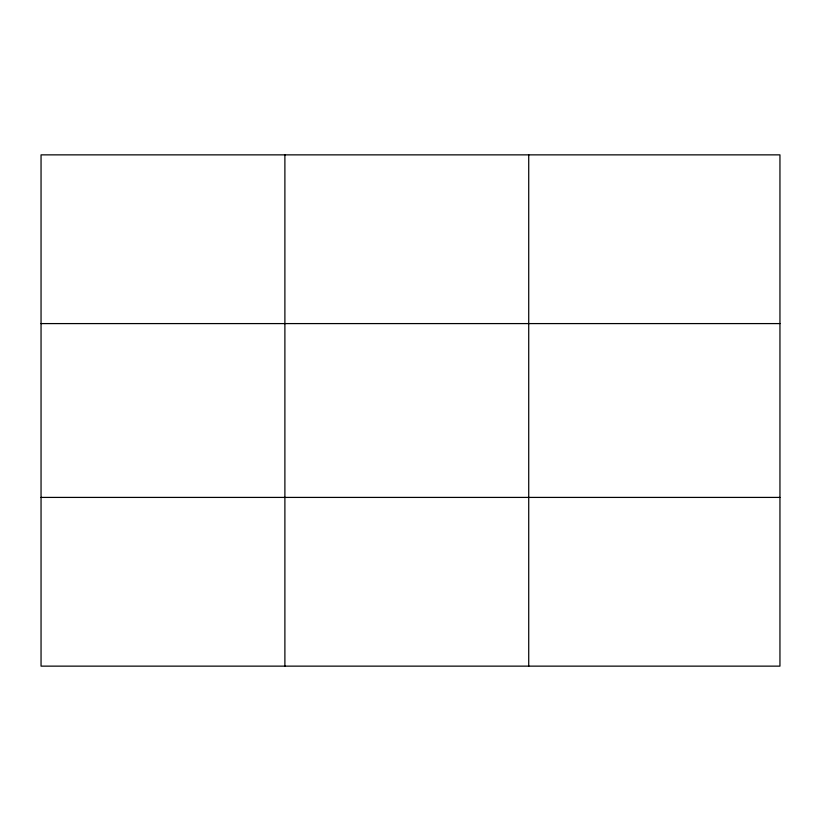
<?xml version="1.0" encoding="UTF-8"?>
<svg xmlns="http://www.w3.org/2000/svg" width="821" height="821" viewBox="0 0 821 821"><rect width="100%" height="100%" fill="white"/><g stroke="black" fill="none" stroke-linecap="round" stroke-linejoin="round"><path stroke-width="1.23" d="M284.887 154.861L284.887 666.139M528.724 154.861L528.724 666.139M779.95 323.587L779.95 154.861L41.05 154.861L41.05 666.139L779.95 666.139L779.95 323.587L41.05 323.587M41.05 497.413L779.95 497.413"/></g></svg>
